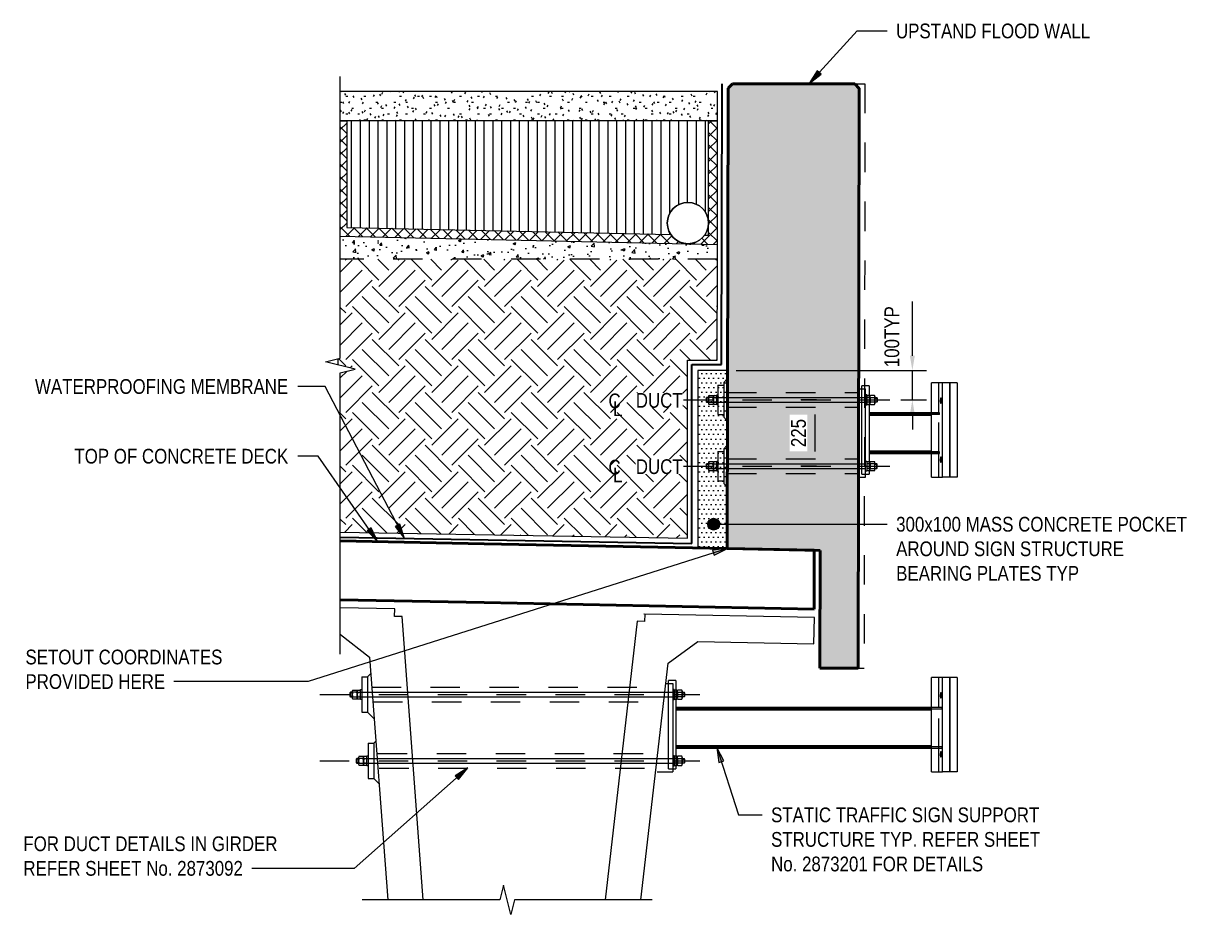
# Model space of a CAD drawing. Header units: metres. Extents: x 311 to 403, y 3 to 1186.
# Drawn here: x 398.902 to 402.866, y 20.374 to 23.399 of the extents above; entities that cross this region are included whole.
import ezdxf

# ---------------------------------------------------------------- set-up
doc = ezdxf.new("R2010")
doc.units = ezdxf.units.M
for name, pattern in [('JacobsCenter', [0.015, 0.009, -0.0015, 0.003, -0.0015]), ('JacobsDash', [0.0045, 0.003, -0.0015]), ('JacobsDoubleCenter', [0.0255, 0.015, -0.0015, 0.003, -0.0015, 0.003, -0.0015])]:
    doc.linetypes.add(name, pattern=pattern)
doc.layers.get('Defpoints').update_dxf_attribs({"color": 41})
for name, color, linetype, lineweight in [('A-ANNO-DIMS', 7, 'Continuous', 9), ('A-ANNO-NOTE', 7, 'Continuous', 9), ('A-DETL', 7, 'Continuous', 13), ('A-DETL-GENF', 7, 'Continuous', 9), ('A-DETL-THIN', 7, 'Continuous', 9), ('A-FLOR', 7, 'Continuous', 50), ('A-WALL', 7, 'Continuous', 50), ('G-ANNO-TEXT', 7, 'Continuous', 9), ('S-BEAM', 7, 'Continuous', 50), ('S-BEAM-HDLN', 7, 'JacobsDash', 18), ('S-FSTN', 7, 'Continuous', 18)]:
    doc.layers.add(name, color=color, linetype=linetype, lineweight=lineweight)
doc.styles.add('Arial Narrow_3', font='ARIALN.TTF', dxfattribs={"height": 0.05})
doc.dimstyles.new('Dimension_Standard_O__mm__1', dxfattribs={"dimscale": 0.3048, "dimtxt": 0.051172, "dimasz": 0.164042, "dimexe": 0.15748, "dimexo": 0.098425, "dimgap": 0.098425, "dimtad": 1, "dimdec": 0, "dimlfac": 1000, "dimzin": 0, "dimdsep": 46, "dimtxsty": 'Arial Narrow_3', "dimsah": 1, "dimcen": 0.09, "dimaunit": 1, "dimadec": 4, "dimazin": 0, "dimtfac": 1, "dimtdec": 4, "dimtix": 1, "dimtmove": 0, "dimatfit": 3, "dimfxl": 1, "dimtvp": 1, "dimtfill": 1, "dimtolj": 1, "dimtzin": 0, "dimlwd": 18, "dimlwe": 18, "dimarcsym": 2})
doc.dimstyles.new('Dimension_Standard_O__mm__2', dxfattribs={"dimscale": 0.3048, "dimtxt": 0.051172, "dimasz": 0.164042, "dimexe": 0.15748, "dimexo": 0.098425, "dimgap": 0.098425, "dimtad": 1, "dimdec": 0, "dimlfac": 1000, "dimzin": 0, "dimdsep": 46, "dimtxsty": 'Arial Narrow_3', "dimsah": 1, "dimcen": 0.09, "dimaunit": 1, "dimadec": 4, "dimazin": 0, "dimtfac": 1, "dimtdec": 4, "dimtix": 1, "dimtmove": 2, "dimatfit": 3, "dimfxl": 1, "dimtvp": 1, "dimtfill": 1, "dimtolj": 1, "dimtzin": 0, "dimlwd": 18, "dimlwe": 18, "dimarcsym": 2})

# ---------------------------------------------------------------- blocks, each defined once
blk = doc.blocks.new('Walls 2 - Walls 2-6845191-DRG-2873124 - SECTION 3')
at = {"layer": 'A-WALL', "linetype": 'JacobsDash', "lineweight": 18, "true_color": 0xc0c0c0}
blk.add_hatch(color=9, dxfattribs=at).paths.add_polyline_path([(-1182.2195, 21.21), (-1182.2161, 23.1782), (-1182.2311, 23.1932), (-1182.6461, 23.194), (-1182.6611, 23.179), (-1182.6638, 21.617), (-1182.3488, 21.6102), (-1182.3495, 21.2102), (-1182.3488, 21.2102)])
at = {"layer": 'A-WALL'}
for p, q in [((-1182.6461, 23.194), (-1182.6611, 23.179)), ((-1182.6461, 23.194), (-1182.2311, 23.1933)), ((-1182.2311, 23.1932), (-1182.6461, 23.194)), ((-1182.6461, 23.194), (-1182.6461, 23.194)), ((-1182.2311, 23.1932), (-1182.2311, 23.1933)), ((-1182.2161, 23.1782), (-1182.2311, 23.1932)), ((-1182.6611, 23.179), (-1182.6638, 21.617)), ((-1182.6611, 23.179), (-1182.6611, 23.179)), ((-1182.2195, 21.21), (-1182.2161, 23.1782)), ((-1182.2161, 23.1783), (-1182.2161, 23.1782)), ((-1182.6638, 21.617), (-1182.3488, 21.6102)), ((-1182.3488, 21.6102), (-1182.3495, 21.2102)), ((-1182.3495, 21.2102), (-1182.2195, 21.21))]:
    blk.add_line(p, q, dxfattribs=at)
blk = doc.blocks.new('Barrier Post Column Base Plate-4 Hole - 25mm-9262172-DRG-2873124 - SECTION 3')
at = {"layer": 'S-FSTN'}
for p, q in [((-1182.2072, 21.8684), (-1182.2072, 22.1684)), ((-1182.1822, 22.1684), (-1182.2072, 22.1684)), ((-1182.1822, 22.1684), (-1182.1822, 22.1684)), ((-1182.1822, 22.1684), (-1182.1822, 21.8684)), ((-1182.2072, 21.8684), (-1182.1822, 21.8684)), ((-1182.1822, 21.8684), (-1182.1822, 21.8684))]:
    blk.add_line(p, q, dxfattribs=at)
blk = doc.blocks.new('Barrier Post Column Base Plate-4 Hole - 25mm-V10-DRG-2873124 - SECTION 3')
at = {"layer": 'S-FSTN'}
for p, q in [((-1182.8632, 20.8684), (-1182.8632, 21.1684)), ((-1182.8382, 21.1684), (-1182.8632, 21.1684)), ((-1182.8382, 21.1684), (-1182.8382, 21.1684)), ((-1182.8382, 21.1684), (-1182.8382, 20.8684)), ((-1182.8632, 20.8684), (-1182.8382, 20.8684)), ((-1182.8382, 20.8684), (-1182.8382, 20.8684))]:
    blk.add_line(p, q, dxfattribs=at)
blk = doc.blocks.new('WGA22_Str_Fra_Steel_CHS - 139_7x5 CHS-8746209-DRG-2873124 - SECTION 3')
at = {"layer": 'S-BEAM-HDLN'}
for p, q in [((-1182.1822, 22.0732), (-1181.9564, 22.0732)), ((-1181.9563, 22.0732), (-1181.9432, 22.0732)), ((-1182.1822, 21.9435), (-1181.9564, 21.9435)), ((-1181.9563, 21.9435), (-1181.9432, 21.9435))]:
    blk.add_line(p, q, dxfattribs=at)
blk = doc.blocks.new('Column Base Plate with Anchors_T2D - 25mm-V11-DRG-2873124 - SECTION 3')
at = {"layer": 'S-FSTN', "linetype": 'JacobsDash', "lineweight": 9}
for p, q in [((-1181.9457, 22.0775), (-1181.9457, 22.1784)), ((-1181.9457, 22.0733), (-1181.9457, 22.0774)), ((-1181.9457, 22.0725), (-1181.9457, 22.0732)), ((-1181.9457, 21.9444), (-1181.9457, 22.0724)), ((-1181.9457, 21.9436), (-1181.9457, 21.9443)), ((-1181.9457, 21.9394), (-1181.9457, 21.9435)), ((-1181.9457, 21.8584), (-1181.9457, 21.9393))]:
    blk.add_line(p, q, dxfattribs=at)
at = {"layer": 'S-FSTN'}
for p, q in [((-1181.9084, 21.8584), (-1181.9084, 22.1784)), ((-1181.8838, 22.1784), (-1181.9084, 22.1784)), ((-1181.8838, 22.1784), (-1181.8838, 21.8584)), ((-1181.8838, 21.8584), (-1181.9084, 21.8584))]:
    blk.add_line(p, q, dxfattribs=at)
blk = doc.blocks.new('Column Base Plate-4 Hole - 25mm-6948208-DRG-2873124 - SECTION 3')
at = {"layer": 'S-FSTN'}
for p, q in [((-1181.971, 22.0775), (-1181.971, 22.1784)), ((-1181.9331, 22.1784), (-1181.971, 22.1784)), ((-1181.9331, 21.8584), (-1181.9331, 22.1784)), ((-1181.9084, 22.1784), (-1181.9331, 22.1784)), ((-1181.9084, 22.1784), (-1181.9084, 21.8584)), ((-1181.971, 21.9451), (-1181.971, 22.0717)), ((-1181.971, 21.8584), (-1181.971, 21.9393)), ((-1181.971, 21.8584), (-1181.9331, 21.8584)), ((-1181.9084, 21.8584), (-1181.9331, 21.8584))]:
    blk.add_line(p, q, dxfattribs=at)
at = {"layer": 'S-FSTN', "linetype": 'JacobsDash', "lineweight": 9}
for p, q in [((-1181.971, 22.0733), (-1181.971, 22.0774)), ((-1181.971, 22.0725), (-1181.971, 22.0732)), ((-1181.971, 22.0717), (-1181.971, 22.0724)), ((-1181.971, 21.9444), (-1181.971, 21.9451)), ((-1181.971, 21.9436), (-1181.971, 21.9443)), ((-1181.971, 21.9394), (-1181.971, 21.9435))]:
    blk.add_line(p, q, dxfattribs=at)
at = {"layer": 'S-FSTN'}
for centre, start_param, end_param in [((-1181.9395, 22.1184), 0, 1.570796), ((-1181.9395, 22.1184), 1.570796, 3.141593), ((-1181.9395, 22.1184), 4.712389, 6.283185), ((-1181.9395, 22.1184), 3.141593, 4.712389), ((-1181.9395, 21.9184), 0, 1.570796), ((-1181.9395, 21.9184), 4.712389, 6.283185), ((-1181.9395, 21.9184), 1.570796, 3.141593), ((-1181.9395, 21.9184), 3.141593, 4.712389)]:
    blk.add_ellipse(centre, major_axis=(0, 0.0095), ratio=0.171638, start_param=start_param, end_param=end_param, dxfattribs=at)
blk = doc.blocks.new('Column Base Plate with Anchors_T2D - 25mm-V12-DRG-2873124 - SECTION 3')
at = {"layer": 'S-FSTN', "linetype": 'JacobsDash', "lineweight": 9}
for p, q in [((-1181.9457, 21.0775), (-1181.9457, 21.1784)), ((-1181.9457, 20.9394), (-1181.9457, 21.0774)), ((-1181.9457, 20.8584), (-1181.9457, 20.9393))]:
    blk.add_line(p, q, dxfattribs=at)
at = {"layer": 'S-FSTN'}
for p, q in [((-1181.9084, 20.8584), (-1181.9084, 21.1784)), ((-1181.8838, 21.1784), (-1181.9084, 21.1784)), ((-1181.8838, 21.1784), (-1181.8838, 20.8584)), ((-1181.8838, 20.8584), (-1181.9084, 20.8584))]:
    blk.add_line(p, q, dxfattribs=at)
blk = doc.blocks.new('Column Base Plate-4 Hole - 25mm-V9-DRG-2873124 - SECTION 3')
at = {"layer": 'S-FSTN'}
for p, q in [((-1181.971, 21.0775), (-1181.971, 21.1784)), ((-1181.9331, 21.1784), (-1181.971, 21.1784)), ((-1181.9331, 20.8584), (-1181.9331, 21.1784)), ((-1181.9084, 21.1784), (-1181.9331, 21.1784)), ((-1181.9084, 21.1784), (-1181.9084, 20.8584)), ((-1181.971, 20.9451), (-1181.971, 21.0717)), ((-1181.971, 20.8584), (-1181.971, 20.9393)), ((-1181.971, 20.8584), (-1181.9331, 20.8584)), ((-1181.9084, 20.8584), (-1181.9331, 20.8584))]:
    blk.add_line(p, q, dxfattribs=at)
at = {"layer": 'S-FSTN', "linetype": 'JacobsDash', "lineweight": 9}
for p, q in [((-1181.971, 21.0717), (-1181.971, 21.0774)), ((-1181.971, 20.9394), (-1181.971, 20.9451))]:
    blk.add_line(p, q, dxfattribs=at)
at = {"layer": 'S-FSTN'}
for centre, start_param, end_param in [((-1181.9395, 21.1184), 0, 1.570796), ((-1181.9395, 21.1184), 4.712389, 6.283185), ((-1181.9395, 21.1184), 1.570796, 3.141593), ((-1181.9395, 21.1184), 3.141593, 4.712389), ((-1181.9395, 20.9184), 0, 1.570796), ((-1181.9395, 20.9184), 1.570796, 3.141593), ((-1181.9395, 20.9184), 4.712389, 6.283185), ((-1181.9395, 20.9184), 3.141593, 4.712389)]:
    blk.add_ellipse(centre, major_axis=(0, 0.0095), ratio=0.171638, start_param=start_param, end_param=end_param, dxfattribs=at)
blk = doc.blocks.new('CS_DET_BreakLine_ViewScale - Std Break-8021895-DRG-2873124 - SECTION 3')
at = {"layer": 'A-DETL-GENF'}
for p, q in [((-1183.4229, 20.4741), (-1183.4354, 20.4241)), ((-1183.3979, 20.3741), (-1183.4229, 20.4741)), ((-1183.4354, 20.4241), (-1183.9019, 20.4241)), ((-1183.3854, 20.4241), (-1183.3979, 20.3741)), ((-1182.9189, 20.4241), (-1183.3854, 20.4241))]:
    blk.add_line(p, q, dxfattribs=at)
blk = doc.blocks.new('CS_DET_BreakLine_ViewScale - Std Break-8023033-DRG-2873124 - SECTION 3')
at = {"layer": 'A-DETL-GENF'}
for p, q in [((-1183.9767, 22.263), (-1183.9767, 23.218)), ((-1184.0267, 22.2505), (-1183.9767, 22.263)), ((-1183.9267, 22.2255), (-1184.0267, 22.2505)), ((-1183.9767, 22.213), (-1183.9267, 22.2255)), ((-1183.9767, 21.258), (-1183.9767, 22.213))]:
    blk.add_line(p, q, dxfattribs=at)
blk = doc.blocks.new('DIMBLOCK13-DRG-2873124 - SECTION 3')
at = {"layer": 'A-ANNO-DIMS', "color": 0, "lineweight": 18, "transparency": 16777216}
for p, q in [((401.5932, 22.1209), (401.5399, 22.1209)), ((401.5879, 22.0709), (401.5879, 21.9459)), ((401.5932, 21.8959), (401.5399, 21.8959))]:
    blk.add_line(p, q, dxfattribs=at)
at = {"layer": 'A-ANNO-DIMS', "color": 0, "transparency": 16777216}
for points in [[(401.5795, 22.0709), (401.5962, 22.0709), (401.5879, 22.1209)], [(401.5795, 21.9459), (401.5962, 21.9459), (401.5879, 21.8959)]]:
    blk.add_solid(points, dxfattribs=at)
at = {"layer": 'Defpoints', "color": 0, "transparency": 16777216}
for p in [(401.6232, 22.1209), (401.5879, 21.8959), (401.6232, 21.8959)]:
    blk.add_point(p, dxfattribs=at)
at = {"layer": 'A-ANNO-DIMS', "color": 0, "lineweight": 18, "transparency": 16777216, "insert": (401.5323, 22.0084), "char_height": 0.05, "width": 0.114039, "attachment_point": 5, "rotation": 90, "style": 'Arial Narrow_3', "bg_fill": 3, "box_fill_scale": 1.1, "bg_fill_color": 256, "bg_fill_true_color": 13158600, "bg_fill_transparency": 0}
blk.add_mtext('\\A1;225', dxfattribs=at)
blk = doc.blocks.new('CS_Annot_Centreline Symbol1 - CS_Annot_Centreline Symbol-5070896-DRG-2873124 - SECTION 3')
at = {"layer": 'A-ANNO-NOTE', "char_height": 0.05, "attachment_point": 1, "style": 'Arial Narrow_3'}
for s, insert, width in [('C  ', (-1183.0667, 22.1425), 0.088186), ('L', (-1183.0511, 22.1158), 0.038481)]:
    blk.add_mtext(s, dxfattribs=dict(at, insert=insert, width=width))
blk = doc.blocks.new('DIMBLOCK14-DRG-2873124 - SECTION 3')
at = {"layer": 'A-ANNO-DIMS', "color": 0, "lineweight": 18, "transparency": 16777216}
for p, q in [((401.9183, 22.2709), (401.9183, 22.3209)), ((401.3202, 22.2209), (401.9663, 22.2209)), ((401.9183, 22.1209), (401.9183, 22.2209)), ((401.8794, 22.1209), (401.9663, 22.1209)), ((401.9183, 22.0709), (401.9183, 22.0209))]:
    blk.add_line(p, q, dxfattribs=at)
at = {"layer": 'A-ANNO-DIMS', "color": 0, "transparency": 16777216}
for points in [[(401.91, 22.2709), (401.9267, 22.2709), (401.9183, 22.2209)], [(401.91, 22.0709), (401.9267, 22.0709), (401.9183, 22.1209)]]:
    blk.add_solid(points, dxfattribs=at)
at = {"layer": 'Defpoints', "color": 0, "transparency": 16777216}
for p in [(401.2902, 22.2209), (401.9183, 22.2209), (401.8494, 22.1209)]:
    blk.add_point(p, dxfattribs=at)
at = {"layer": 'A-ANNO-DIMS', "color": 0, "lineweight": 18, "transparency": 16777216, "insert": (401.8237, 22.2319), "char_height": 0.05, "width": 0.267067, "attachment_point": 1, "rotation": 90, "line_spacing_factor": 0.974696, "style": 'Arial Narrow_3', "bg_fill": 3, "box_fill_scale": 1.1, "bg_fill_color": 256, "bg_fill_true_color": 13158600, "bg_fill_transparency": 0}
blk.add_mtext('\\A1;100TYP', dxfattribs=at)

msp = doc.modelspace()

# ---------------------------------------------------------------- hatches: boundary and pattern name
at = {"layer": 'A-DETL-GENF'}
h = msp.add_hatch(dxfattribs=at)
h.set_pattern_fill('FP_15', color=256, style=0, pattern_type=2)
h.set_pattern_definition([(0, (401.275954, 22.258), (0.08128, 0.02032), [0.00671, -0.05425, 0.00671, -0.37937]), (0, (401.275954, 22.258), (0.08128, 0.02032), [-0.06767, -0.05425, 0.00671, -0.11521, -0.2032]), (0, (401.275954, 22.258), (0.08128, 0.02032), [-0.24384, 0.00671, -0.05425, 0.00671, -0.13553]), (0, (401.275954, 22.258), (0.08128, 0.02032), [-0.31151, -0.03393, 0.00671, -0.09489]), (120, (401.305954, 22.268), (-0.05823764, 0.06023054), [0.00671, -0.05425, 0.00671, -0.37937]), (120, (401.305954, 22.268), (-0.05823764, 0.06023054), [-0.06767, -0.05425, 0.00671, -0.11521, -0.2032]), (120, (401.305954, 22.268), (-0.05823764, 0.06023054), [-0.24384, 0.00671, -0.05425, 0.00671, -0.13553]), (120, (401.305954, 22.268), (-0.05823764, 0.06023054), [-0.31151, -0.03393, 0.00671, -0.09489]), (240, (401.315954, 22.309), (-0.02304236, -0.08055054), [0.00671, -0.05425, 0.00671, -0.37937]), (240, (401.315954, 22.309), (-0.02304236, -0.08055054), [-0.06767, -0.05425, 0.00671, -0.11521, -0.2032]), (240, (401.315954, 22.309), (-0.02304236, -0.08055054), [-0.24384, 0.00671, -0.05425, 0.00671, -0.13553]), (240, (401.315954, 22.309), (-0.02304236, -0.08055054), [-0.31151, -0.03393, 0.00671, -0.09489])])
h.paths.add_polyline_path([(400.4654, 23.068), (401.2568, 23.068), (401.2568, 23.168), (399.9772, 23.168), (399.9772, 23.068), (399.9994, 23.068)])
h = msp.add_hatch(dxfattribs=at)
h.set_pattern_fill('FP_14', color=256, style=0, pattern_type=2)
h.set_pattern_definition([(45, (401.275954, 22.258), (-0.0212132, 0.0212132), []), (135, (401.275954, 22.258), (-0.0212132, -0.0212132), [])])
h.paths.add_polyline_path([(401.2568, 22.648), (401.2568, 23.068), (401.2268, 23.068), (401.2268, 22.6796), (401.2127, 22.6799), (401.2063, 22.6715), (401.1918, 22.6603), (401.1749, 22.6534), (401.1568, 22.651), (401.1386, 22.6534), (401.1218, 22.6603), (401.1073, 22.6715), (401.0989, 22.6824), (399.9994, 22.7065), (399.9994, 23.068), (399.9772, 23.068), (399.9772, 22.676), (401.2567, 22.648)])
h = msp.add_hatch(dxfattribs=at)
h.set_pattern_fill('FP_16', color=256, style=0, pattern_type=2)
h.set_pattern_definition([(90, (401.275954, 22.258), (-0.03, 2e-18), [])])
h.paths.add_polyline_path([(401.2268, 22.721), (401.2268, 23.068), (399.9994, 23.068), (399.9994, 22.7065), (401.0989, 22.6824), (401.0961, 22.686), (401.0891, 22.7029), (401.0868, 22.721), (401.0891, 22.7391), (401.0961, 22.756), (401.1073, 22.7705), (401.1218, 22.7816), (401.1386, 22.7886), (401.1568, 22.791), (401.1749, 22.7886), (401.1918, 22.7816), (401.2063, 22.7705), (401.2174, 22.756), (401.2244, 22.7391)])
h.paths.add_polyline_path([(401.2268, 22.6796), (401.2268, 22.721), (401.2244, 22.7029), (401.2174, 22.686), (401.2127, 22.6799), (401.2244, 22.6797)])
h = msp.add_hatch(dxfattribs=at)
h.set_pattern_fill('FP_19', color=256, style=0, pattern_type=2)
h.set_pattern_definition([(50, (401.275954, 22.258), (0.09255, -0.0080936), [0.00968, -0.10645]), (355, (401.27595, 22.258), (-0.017899, 0.097059), [0.00774, -0.08516]), (100.451, (401.28295, 22.258), (0.074652, 0.088957), [0.00822, -0.09047]), (46.184, (401.27595, 22.284), (0.137706, -0.021356), [0.01452, -0.15968]), (96.636, (401.28695, 22.282), (0.120603, 0.125689), [0.01234, -0.1357]), (351.184, (401.27595, 22.284), (0.120599, 0.125692), [0.01161, -0.12774]), (21, (401.287954, 22.278), (0.0770223, -0.051948), [0.00968, -0.10645]), (326, (401.28795, 22.278), (0.0314006, 0.0935675), [0.00774, -0.08516]), (71.451, (401.29495, 22.273), (0.1084195, 0.041612), [0.00822, -0.09047]), (37.5, (401.275954, 22.258), (0.0015678, 0.0429498), [0.00067, -0.08346, 0.00067, -0.08578, -0.08548]), (37.5, (401.275954, 22.258), (0.0015678, 0.0429498), [-0.17058, 0.00067, -0.08481]), (7.5, (401.275954, 22.258), (0.0339471, 0.0508964), [0.00067, -0.04862, 0.00067, -0.08152, -0.03258]), (7.5, (401.275954, 22.258), (0.0339471, 0.0508964), [-0.13148, 0.00067, -0.03191]), (327.5, (401.246954, 22.258), (0.0688804, -0.0029161), [0.00067, -0.03159, 0.00067, -0.09997, -0.13355]), (327.5, (401.246954, 22.258), (0.0688804, -0.0029161), [-0.1329, 0.00067, -0.13288]), (317.5, (401.233954, 22.258), (0.0752463, 0.0129182), [0.00067, -0.04126, 0.00067, -0.06617, -0.09484]), (317.5, (401.233954, 22.258), (0.0752463, 0.0129182), [-0.10877, 0.00067, -0.09417])])
h.paths.add_polyline_path([(401.2567, 22.598), (401.2567, 22.648), (399.9772, 22.676), (399.9772, 22.598), (401.2268, 22.598)])
h = msp.add_hatch(dxfattribs=at)
h.set_pattern_fill('FP_17', color=256, style=0, pattern_type=2)
h.set_pattern_definition([(315, (401.27595, 22.258), (0.179605, 0), [0.127, -0.127]), (315, (401.30895, 22.292), (0.179605, 0), [0.127, -0.127]), (315, (401.34295, 22.326), (0.179605, 0), [0.127, -0.127]), (45, (401.36495, 22.326), (0, 0.179605), [0.127, -0.127]), (45, (401.39895, 22.292), (0, 0.179605), [0.127, -0.127]), (45, (401.43295, 22.258), (0, 0.179605), [0.127, -0.127])])
h.paths.add_polyline_path([(401.1552, 21.6517), (401.1552, 22.2559), (401.2561, 22.2559), (401.2567, 22.598), (399.9772, 22.598), (399.9772, 22.263), (399.9694, 22.2611), (399.9694, 22.24), (400.0272, 22.2255), (399.9772, 22.213), (399.9772, 21.6723), (400.4654, 21.6637)])
h = msp.add_hatch(dxfattribs=at)
h.set_pattern_fill('FP_18', color=256, style=0, pattern_type=2)
h.set_pattern_definition([(0, (401.275954, 22.258), (0.00794, 0.01587), [0.00067, -0.0152])])
h.paths.add_polyline_path([(401.2902, 21.6167), (401.2902, 22.2209), (401.1902, 22.2209), (401.1902, 21.6185)])
at = {"layer": 'G-ANNO-TEXT'}
for points in [[(401.5681, 23.1951), (401.6084, 23.226), (401.5954, 23.2379)], [(400.1038, 21.6403), (400.0825, 21.6864), (400.068, 21.6763)], [(400.1949, 21.6508), (400.1796, 21.6992), (400.164, 21.691)], [(401.2906, 21.6171), (401.2402, 21.6104), (401.2456, 21.5936)], [(401.2549, 20.9412), (401.2618, 20.8909), (401.2786, 20.8963)], [(400.4102, 20.8719), (400.3669, 20.8454), (400.3786, 20.8322)]]:
    msp.add_hatch(color=256, dxfattribs=at).paths.add_polyline_path(points)
h = msp.add_hatch(color=256, dxfattribs=at)
edge = h.paths.add_edge_path()
edge.add_arc((401.2441, 21.699), 0.02, 0, 360)

# ---------------------------------------------------------------- linework, layer by layer
at = {"layer": 'A-DETL', "color": 5, "lineweight": 35, "true_color": 0x0000ff}
for p, q in [((401.2711, 22.2409), (401.2725, 23.194)), ((401.1702, 21.6339), (401.1702, 22.2409)), ((401.1702, 22.2409), (401.2711, 22.2409)), ((399.9772, 21.6548), (401.1702, 21.6339))]:
    msp.add_line(p, q, dxfattribs=at)
at = {"layer": 'A-DETL', "color": 8, "linetype": 'JacobsDash', "lineweight": 25, "true_color": 0x808080}
for p, q in [((401.7225, 23.1939), (401.7575, 23.1939)), ((401.7575, 23.1939), (401.7545, 21.21)), ((401.7346, 21.21), (401.7545, 21.21))]:
    msp.add_line(p, q, dxfattribs=at)
at = {"layer": 'A-DETL', "lineweight": 18}
for p, q in [((401.2568, 23.168), (399.9772, 23.168)), ((401.2568, 23.068), (401.2568, 23.168)), ((399.9994, 23.068), (399.9772, 23.068)), ((399.9772, 23.068), (399.9994, 23.068)), ((401.2268, 23.068), (399.9994, 23.068)), ((399.9994, 23.068), (399.9994, 22.7065)), ((401.2568, 23.068), (401.2268, 23.068)), ((401.2268, 23.068), (401.2568, 23.068)), ((401.2268, 22.6796), (401.2268, 23.068)), ((401.2568, 22.648), (401.2568, 23.068)), ((399.9772, 22.676), (401.2568, 22.648)), ((399.9994, 22.7065), (401.0989, 22.6824)), ((401.2127, 22.6799), (401.2268, 22.6796)), ((401.2561, 22.2559), (401.2567, 22.598)), ((401.9183, 22.3197), (401.9183, 22.4548)), ((399.9694, 22.2611), (399.9694, 22.24)), ((401.1552, 21.6517), (401.1552, 22.2559)), ((401.1552, 22.2559), (401.2561, 22.2559)), ((401.2902, 22.2209), (401.1902, 22.2209)), ((401.1902, 22.2209), (401.1902, 21.6185)), ((401.2902, 21.6167), (401.2902, 22.2209)), ((401.7344, 22.1584), (401.7594, 22.1584)), ((401.7594, 21.8584), (401.7594, 22.1584)), ((401.7344, 21.8584), (401.7594, 21.8584)), ((399.9772, 21.6723), (401.1552, 21.6517)), ((401.1902, 21.6185), (401.2902, 21.6167))]:
    msp.add_line(p, q, dxfattribs=at)
at = {"layer": 'A-DETL', "color": 16, "linetype": 'JacobsDoubleCenter', "lineweight": 9, "true_color": 0x7f0000}
for p, q in [((399.9772, 22.598), (399.9772, 22.676)), ((401.2567, 22.598), (401.2567, 22.648))]:
    msp.add_line(p, q, dxfattribs=at)
at = {"layer": 'A-DETL', "linetype": 'JacobsDash', "lineweight": 18}
msp.add_line((401.2567, 22.598), (399.9772, 22.598), dxfattribs=at)
at = {"layer": 'A-DETL', "linetype": 'JacobsCenter'}
for p, q in [((401.2584, 22.1709), (401.2784, 22.1709)), ((401.1415, 22.1209), (401.8494, 22.1209)), ((401.2584, 22.0709), (401.2784, 22.0709)), ((401.2584, 21.9459), (401.2784, 21.9459)), ((401.1415, 21.8959), (401.8494, 21.8959)), ((401.2584, 21.8459), (401.2784, 21.8459)), ((400.0502, 21.1809), (400.0702, 21.1809)), ((399.9078, 21.1209), (401.1978, 21.1209)), ((400.0502, 21.0609), (400.0702, 21.0609)), ((400.0715, 20.9559), (400.0915, 20.9559)), ((399.9078, 20.8959), (401.1978, 20.8959)), ((400.0715, 20.8359), (400.0915, 20.8359))]:
    msp.add_line(p, q, dxfattribs=at)
at = {"layer": 'A-DETL'}
for p, q in [((401.2584, 22.1709), (401.2584, 22.0709)), ((401.2784, 22.18), (401.2894, 22.1909)), ((401.2784, 22.18), (401.2784, 22.0619)), ((401.2784, 22.0619), (401.2894, 22.0509)), ((401.2784, 21.955), (401.2894, 21.9659)), ((401.2584, 21.9459), (401.2584, 21.8459)), ((401.2784, 21.955), (401.2784, 21.8369)), ((401.2784, 21.8369), (401.2894, 21.8259)), ((400.0502, 21.1809), (400.0502, 21.0609)), ((400.0702, 21.1809), (400.0813, 21.1921)), ((400.0702, 21.1809), (400.0702, 21.0609)), ((401.0807, 21.1584), (401.1057, 21.1584)), ((401.1057, 21.1584), (401.1057, 20.8584)), ((400.0702, 21.0609), (400.0928, 21.0383)), ((400.0715, 20.9559), (400.0715, 20.8359)), ((400.0915, 20.9559), (400.0984, 20.9628)), ((400.0915, 20.9559), (400.0915, 20.8359)), ((401.0523, 20.8584), (401.1057, 20.8584)), ((400.0915, 20.8359), (400.1092, 20.8182))]:
    msp.add_line(p, q, dxfattribs=at)
at = {"layer": 'A-DETL', "lineweight": 9}
for p, q in [((401.2394, 22.1289), (401.7594, 22.1289)), ((401.2394, 22.1129), (401.7594, 22.1129)), ((401.2394, 21.9039), (401.7594, 21.9039)), ((401.2394, 21.8879), (401.7594, 21.8879)), ((400.0302, 21.1289), (401.1057, 21.1289)), ((400.0302, 21.1129), (401.1057, 21.1129)), ((400.0515, 20.9039), (401.1057, 20.9039)), ((400.0515, 20.8879), (401.1057, 20.8879))]:
    msp.add_line(p, q, dxfattribs=at)
at = {"layer": 'A-DETL', "linetype": 'JacobsDash', "lineweight": 9}
for p, q in [((401.2894, 22.1459), (401.7344, 22.1459)), ((401.2894, 22.0959), (401.7344, 22.0959)), ((401.2894, 21.9209), (401.7344, 21.9209)), ((401.2894, 21.8709), (401.7344, 21.8709)), ((400.0835, 21.1459), (401.0795, 21.1459)), ((400.0882, 21.0959), (401.0748, 21.0959)), ((400.1048, 20.9209), (401.0582, 20.9209)), ((400.1095, 20.8709), (401.0535, 20.8709))]:
    msp.add_line(p, q, dxfattribs=at)
at = {"layer": 'A-DETL', "linetype": 'JacobsCenter', "lineweight": 18}
msp.add_line((401.7594, 22.0084), (401.7603, 22.0084), dxfattribs=at)
at = {"layer": 'A-DETL', "color": 143, "lineweight": 18, "true_color": 0x78aac8}
msp.add_circle((401.1568, 22.721), 0.07, dxfattribs=at)
at = {"layer": 'A-DETL', "color": 7, "lineweight": 9, "true_color": 0xffffff}
for start, end in [(0, 180), (180, 360)]:
    msp.add_arc((401.1568, 22.721), 0.07, start, end, dxfattribs=at)
at = {"layer": 'A-DETL-THIN'}
for p, q in [((401.2184, 22.1272), (401.22, 22.1288)), ((401.2184, 22.1272), (401.2184, 22.1145)), ((401.2264, 22.1272), (401.2184, 22.1272)), ((401.22, 22.1288), (401.22, 22.1129)), ((401.2264, 22.1288), (401.22, 22.1288)), ((401.2264, 22.1325), (401.2264, 22.1092)), ((401.2284, 22.1364), (401.2415, 22.1364)), ((401.2415, 22.1286), (401.2284, 22.1286)), ((401.2434, 22.1325), (401.2434, 22.1092)), ((401.2454, 22.1364), (401.2525, 22.1364)), ((401.2454, 22.1287), (401.2525, 22.1287)), ((401.2544, 22.1039), (401.2544, 22.1379)), ((401.2544, 22.1379), (401.2584, 22.1379)), ((401.2584, 22.1379), (401.2584, 22.1039)), ((401.7594, 22.1379), (401.7594, 22.1039)), ((401.7634, 22.1379), (401.7594, 22.1379)), ((401.7634, 22.1039), (401.7634, 22.1379)), ((401.7724, 22.1364), (401.7654, 22.1364)), ((401.7724, 22.1287), (401.7654, 22.1287)), ((401.7744, 22.1325), (401.7744, 22.1092)), ((401.7894, 22.1364), (401.7764, 22.1364)), ((401.7764, 22.1286), (401.7894, 22.1286)), ((401.7914, 22.1325), (401.7914, 22.1092)), ((401.7914, 22.1288), (401.7978, 22.1288)), ((401.7914, 22.1272), (401.7994, 22.1272)), ((401.7978, 22.1288), (401.7978, 22.1129)), ((401.7994, 22.1272), (401.7978, 22.1288)), ((401.7994, 22.1272), (401.7994, 22.1145)), ((401.2184, 22.1145), (401.22, 22.1129)), ((401.2264, 22.1145), (401.2184, 22.1145)), ((401.22, 22.1129), (401.2264, 22.1129)), ((401.2284, 22.1131), (401.2415, 22.1131)), ((401.2415, 22.1053), (401.2284, 22.1053)), ((401.2454, 22.1131), (401.2525, 22.1131)), ((401.2525, 22.1053), (401.2454, 22.1053)), ((401.2584, 22.1039), (401.2544, 22.1039)), ((401.7594, 22.1039), (401.7634, 22.1039)), ((401.7724, 22.1131), (401.7654, 22.1131)), ((401.7654, 22.1053), (401.7724, 22.1053)), ((401.7894, 22.1131), (401.7764, 22.1131)), ((401.7764, 22.1053), (401.7894, 22.1053)), ((401.7914, 22.1145), (401.7994, 22.1145)), ((401.7978, 22.1129), (401.7914, 22.1129)), ((401.7994, 22.1145), (401.7978, 22.1129)), ((401.2184, 21.9022), (401.22, 21.9038)), ((401.2184, 21.9022), (401.2184, 21.8895)), ((401.2264, 21.9022), (401.2184, 21.9022)), ((401.2184, 21.8895), (401.22, 21.8879)), ((401.2264, 21.8895), (401.2184, 21.8895)), ((401.22, 21.9038), (401.22, 21.8879)), ((401.2264, 21.9038), (401.22, 21.9038)), ((401.22, 21.8879), (401.2264, 21.8879)), ((401.2264, 21.9075), (401.2264, 21.8842)), ((401.2284, 21.9114), (401.2415, 21.9114)), ((401.2415, 21.9036), (401.2284, 21.9036)), ((401.2284, 21.8881), (401.2415, 21.8881)), ((401.2415, 21.8803), (401.2284, 21.8803)), ((401.2434, 21.9075), (401.2434, 21.8842)), ((401.2454, 21.9114), (401.2525, 21.9114)), ((401.2454, 21.9037), (401.2525, 21.9037)), ((401.2454, 21.8881), (401.2525, 21.8881)), ((401.2525, 21.8803), (401.2454, 21.8803)), ((401.2544, 21.8789), (401.2544, 21.9129)), ((401.2544, 21.9129), (401.2584, 21.9129)), ((401.2584, 21.9129), (401.2584, 21.8789)), ((401.7594, 21.8789), (401.7594, 21.9129)), ((401.7594, 21.9129), (401.7634, 21.9129)), ((401.7634, 21.9129), (401.7634, 21.8789)), ((401.7654, 21.9115), (401.7724, 21.9115)), ((401.7724, 21.9037), (401.7654, 21.9037)), ((401.7724, 21.8881), (401.7654, 21.8881)), ((401.7724, 21.8804), (401.7654, 21.8804)), ((401.7744, 21.8843), (401.7744, 21.9076)), ((401.7764, 21.9115), (401.7894, 21.9115)), ((401.7894, 21.9037), (401.7764, 21.9037)), ((401.7764, 21.8882), (401.7894, 21.8882)), ((401.7894, 21.8804), (401.7764, 21.8804)), ((401.7914, 21.8843), (401.7914, 21.9076)), ((401.7978, 21.9039), (401.7914, 21.9039)), ((401.7914, 21.9023), (401.7994, 21.9023)), ((401.7914, 21.8896), (401.7994, 21.8896)), ((401.7914, 21.888), (401.7978, 21.888)), ((401.7994, 21.9023), (401.7978, 21.9039)), ((401.7978, 21.888), (401.7978, 21.9039)), ((401.7994, 21.8896), (401.7978, 21.888)), ((401.7994, 21.8896), (401.7994, 21.9023)), ((401.2584, 21.8789), (401.2544, 21.8789)), ((401.7634, 21.8789), (401.7594, 21.8789)), ((400.0102, 21.1272), (400.0118, 21.1288)), ((400.0102, 21.1272), (400.0102, 21.1145)), ((400.0182, 21.1272), (400.0102, 21.1272)), ((400.0118, 21.1288), (400.0118, 21.1129)), ((400.0182, 21.1288), (400.0118, 21.1288)), ((400.0182, 21.1325), (400.0182, 21.1092)), ((400.0202, 21.1364), (400.0332, 21.1364)), ((400.0332, 21.1286), (400.0202, 21.1286)), ((400.0352, 21.1325), (400.0352, 21.1092)), ((400.0372, 21.1364), (400.0442, 21.1364)), ((400.0372, 21.1287), (400.0442, 21.1287)), ((400.0462, 21.1039), (400.0462, 21.1379)), ((400.0462, 21.1379), (400.0502, 21.1379)), ((400.0502, 21.1379), (400.0502, 21.1039)), ((401.1057, 21.1379), (401.1057, 21.1039)), ((401.1097, 21.1379), (401.1057, 21.1379)), ((401.1097, 21.1039), (401.1097, 21.1379)), ((401.1187, 21.1364), (401.1117, 21.1364)), ((401.1187, 21.1287), (401.1117, 21.1287)), ((401.1207, 21.1325), (401.1207, 21.1092)), ((401.1357, 21.1364), (401.1227, 21.1364)), ((401.1227, 21.1286), (401.1357, 21.1286)), ((401.1377, 21.1325), (401.1377, 21.1092)), ((401.1377, 21.1288), (401.1441, 21.1288)), ((401.1377, 21.1272), (401.1457, 21.1272)), ((401.1441, 21.1288), (401.1441, 21.1129)), ((401.1457, 21.1272), (401.1441, 21.1288)), ((401.1457, 21.1272), (401.1457, 21.1145)), ((400.0102, 21.1145), (400.0118, 21.1129)), ((400.0182, 21.1145), (400.0102, 21.1145)), ((400.0118, 21.1129), (400.0182, 21.1129)), ((400.0202, 21.1131), (400.0332, 21.1131)), ((400.0332, 21.1053), (400.0202, 21.1053)), ((400.0372, 21.1131), (400.0442, 21.1131)), ((400.0442, 21.1053), (400.0372, 21.1053)), ((400.0502, 21.1039), (400.0462, 21.1039)), ((401.1057, 21.1039), (401.1097, 21.1039)), ((401.1187, 21.1131), (401.1117, 21.1131)), ((401.1117, 21.1053), (401.1187, 21.1053)), ((401.1357, 21.1131), (401.1227, 21.1131)), ((401.1227, 21.1053), (401.1357, 21.1053)), ((401.1377, 21.1145), (401.1457, 21.1145)), ((401.1441, 21.1129), (401.1377, 21.1129)), ((401.1457, 21.1145), (401.1441, 21.1129)), ((400.0315, 20.9022), (400.0331, 20.9038)), ((400.0315, 20.9022), (400.0315, 20.8895)), ((400.0395, 20.9022), (400.0315, 20.9022)), ((400.0315, 20.8895), (400.0331, 20.8879)), ((400.0395, 20.8895), (400.0315, 20.8895)), ((400.0331, 20.9038), (400.0331, 20.8879)), ((400.0395, 20.9038), (400.0331, 20.9038)), ((400.0395, 20.9075), (400.0395, 20.8842)), ((400.0415, 20.9114), (400.0545, 20.9114)), ((400.0545, 20.9036), (400.0415, 20.9036)), ((400.0565, 20.9075), (400.0565, 20.8842)), ((400.0585, 20.9114), (400.0655, 20.9114)), ((400.0585, 20.9037), (400.0655, 20.9037)), ((400.0675, 20.8789), (400.0675, 20.9129)), ((400.0675, 20.9129), (400.0715, 20.9129)), ((400.0715, 20.9129), (400.0715, 20.8789)), ((401.1057, 20.9129), (401.1057, 20.8789)), ((401.1097, 20.9129), (401.1057, 20.9129)), ((401.1097, 20.8789), (401.1097, 20.9129)), ((401.1187, 20.9114), (401.1117, 20.9114)), ((401.1187, 20.9037), (401.1117, 20.9037)), ((401.1207, 20.9075), (401.1207, 20.8842)), ((401.1357, 20.9114), (401.1227, 20.9114)), ((401.1227, 20.9036), (401.1357, 20.9036)), ((401.1377, 20.9075), (401.1377, 20.8842)), ((401.1377, 20.9038), (401.1441, 20.9038)), ((401.1377, 20.9022), (401.1457, 20.9022)), ((401.1377, 20.8895), (401.1457, 20.8895)), ((401.1441, 20.9038), (401.1441, 20.8879)), ((401.1457, 20.9022), (401.1441, 20.9038)), ((401.1457, 20.8895), (401.1441, 20.8879)), ((401.1457, 20.9022), (401.1457, 20.8895)), ((400.0331, 20.8879), (400.0395, 20.8879)), ((400.0415, 20.8881), (400.0545, 20.8881)), ((400.0545, 20.8803), (400.0415, 20.8803)), ((400.0585, 20.8881), (400.0655, 20.8881)), ((400.0655, 20.8803), (400.0585, 20.8803)), ((400.0715, 20.8789), (400.0675, 20.8789)), ((401.1057, 20.8789), (401.1097, 20.8789)), ((401.1187, 20.8881), (401.1117, 20.8881)), ((401.1117, 20.8803), (401.1187, 20.8803)), ((401.1357, 20.8881), (401.1227, 20.8881)), ((401.1227, 20.8803), (401.1357, 20.8803)), ((401.1441, 20.8879), (401.1377, 20.8879))]:
    msp.add_line(p, q, dxfattribs=at)
for centre, radius, start, end in [((401.2382, 22.1209), 0.0162, 331.2476, 28.7524), ((401.7796, 22.1209), 0.0162, 151.2476, 208.7524), ((401.2496, 22.1092), 0.0048, 305.7181, 54.2819), ((401.7682, 22.1092), 0.0048, 125.7181, 234.2819), ((401.2382, 21.8959), 0.0162, 331.2476, 28.7524), ((401.2496, 21.8842), 0.0048, 305.7181, 54.2819), ((401.7682, 21.9076), 0.0048, 125.7181, 234.2819), ((401.7796, 21.8959), 0.0162, 151.2476, 208.7524), ((400.03, 21.1209), 0.0162, 331.2476, 28.7524), ((401.1259, 21.1209), 0.0162, 151.2476, 208.7524), ((400.0414, 21.1092), 0.0048, 305.7181, 54.2819), ((401.1145, 21.1092), 0.0048, 125.7181, 234.2819), ((400.0513, 20.8959), 0.0162, 331.2476, 28.7524), ((401.1259, 20.8959), 0.0162, 151.2476, 208.7524), ((400.0627, 20.8842), 0.0048, 305.7181, 54.2819), ((401.1145, 20.8842), 0.0048, 125.7181, 234.2819)]:
    msp.add_arc(centre, radius, start, end, dxfattribs=at)
for centre, major_axis, start_param, end_param in [((401.2427, 22.1209), (0.0162, 0), 2.639768, 3.643417), ((401.2312, 22.1325), (0.0048, 0), 2.194195, 4.08899), ((401.2386, 22.1325), (0.0048, 0), 5.335788, 7.230583), ((401.2272, 22.1209), (0.0162, 0), 5.781361, 6.78501), ((401.2597, 22.1209), (0.0162, 0), 2.639768, 3.643417), ((401.2482, 22.1325), (0.0048, 0), 2.194195, 4.08899), ((401.2496, 22.1325), (0.0048, 0), 5.335788, 7.230583), ((401.7682, 22.1325), (0.0048, 0), 2.194195, 4.08899), ((401.7696, 22.1325), (0.0048, 0), 5.335788, 7.230583), ((401.7582, 22.1209), (0.0162, 0), 5.781361, 6.78501), ((401.7906, 22.1209), (0.0162, 0), 2.639768, 3.643417), ((401.7792, 22.1325), (0.0048, 0), 2.194195, 4.08899), ((401.7866, 22.1325), (0.0048, 0), 5.335788, 7.230583), ((401.7752, 22.1209), (0.0162, 0), 5.781361, 6.78501), ((401.2312, 22.1092), (0.0048, 0), 2.194195, 4.08899), ((401.2386, 22.1092), (0.0048, 0), 5.335788, 7.230583), ((401.2482, 22.1092), (0.0048, 0), 2.194195, 4.08899), ((401.7696, 22.1092), (0.0048, 0), 5.335788, 7.230583), ((401.7792, 22.1092), (0.0048, 0), 2.194195, 4.08899), ((401.7866, 22.1092), (0.0048, 0), 5.335788, 7.230583), ((401.2427, 21.8959), (0.0162, 0), 2.639768, 3.643417), ((401.2312, 21.9075), (0.0048, 0), 2.194195, 4.08899), ((401.2312, 21.8842), (0.0048, 0), 2.194195, 4.08899), ((401.2386, 21.9075), (0.0048, 0), 5.335788, 7.230583), ((401.2272, 21.8959), (0.0162, 0), 5.781361, 6.78501), ((401.2386, 21.8842), (0.0048, 0), 5.335788, 7.230583), ((401.2597, 21.8959), (0.0162, 0), 2.639768, 3.643417), ((401.2482, 21.9075), (0.0048, 0), 2.194195, 4.08899), ((401.2482, 21.8842), (0.0048, 0), 2.194195, 4.08899), ((401.2496, 21.9075), (0.0048, 0), 5.335788, 7.230583), ((401.7682, 21.8843), (0.0048, 0), 2.194195, 4.08899), ((401.7696, 21.9076), (0.0048, 0), 5.335788, 7.230583), ((401.7582, 21.896), (0.0162, 0), 5.781361, 6.78501), ((401.7696, 21.8843), (0.0048, 0), 5.335788, 7.230583), ((401.7906, 21.896), (0.0162, 0), 2.639768, 3.643417), ((401.7792, 21.9076), (0.0048, 0), 2.194195, 4.08899), ((401.7792, 21.8843), (0.0048, 0), 2.194195, 4.08899), ((401.7866, 21.9076), (0.0048, 0), 5.335788, 7.230583), ((401.7752, 21.896), (0.0162, 0), 5.781361, 6.78501), ((401.7866, 21.8843), (0.0048, 0), 5.335788, 7.230583), ((400.0344, 21.1208), (0.0162, 0), 2.639768, 3.643417), ((400.023, 21.1325), (0.0048, 0), 2.194195, 4.08899), ((400.0304, 21.1325), (0.0048, 0), 5.335788, 7.230583), ((400.019, 21.1208), (0.0162, 0), 5.781361, 6.78501), ((400.0514, 21.1208), (0.0162, 0), 2.639768, 3.643417), ((400.04, 21.1325), (0.0048, 0), 2.194195, 4.08899), ((400.0414, 21.1325), (0.0048, 0), 5.335788, 7.230583), ((401.1145, 21.1325), (0.0048, 0), 2.194195, 4.08899), ((401.1159, 21.1325), (0.0048, 0), 5.335788, 7.230583), ((401.1045, 21.1208), (0.0162, 0), 5.781361, 6.78501), ((401.1369, 21.1208), (0.0162, 0), 2.639768, 3.643417), ((401.1255, 21.1325), (0.0048, 0), 2.194195, 4.08899), ((401.1329, 21.1325), (0.0048, 0), 5.335788, 7.230583), ((401.1215, 21.1208), (0.0162, 0), 5.781361, 6.78501), ((400.023, 21.1092), (0.0048, 0), 2.194195, 4.08899), ((400.0304, 21.1092), (0.0048, 0), 5.335788, 7.230583), ((400.04, 21.1092), (0.0048, 0), 2.194195, 4.08899), ((401.1159, 21.1092), (0.0048, 0), 5.335788, 7.230583), ((401.1255, 21.1092), (0.0048, 0), 2.194195, 4.08899), ((401.1329, 21.1092), (0.0048, 0), 5.335788, 7.230583), ((400.0557, 20.8958), (0.0162, 0), 2.639768, 3.643417), ((400.0443, 20.9075), (0.0048, 0), 2.194195, 4.08899), ((400.0517, 20.9075), (0.0048, 0), 5.335788, 7.230583), ((400.0403, 20.8958), (0.0162, 0), 5.781361, 6.78501), ((400.0727, 20.8958), (0.0162, 0), 2.639768, 3.643417), ((400.0613, 20.9075), (0.0048, 0), 2.194195, 4.08899), ((400.0627, 20.9075), (0.0048, 0), 5.335788, 7.230583), ((401.1145, 20.9075), (0.0048, 0), 2.194195, 4.08899), ((401.1159, 20.9075), (0.0048, 0), 5.335788, 7.230583), ((401.1045, 20.8958), (0.0162, 0), 5.781361, 6.78501), ((401.1369, 20.8958), (0.0162, 0), 2.639768, 3.643417), ((401.1255, 20.9075), (0.0048, 0), 2.194195, 4.08899), ((401.1329, 20.9075), (0.0048, 0), 5.335788, 7.230583), ((401.1215, 20.8958), (0.0162, 0), 5.781361, 6.78501), ((400.0443, 20.8842), (0.0048, 0), 2.194195, 4.08899), ((400.0517, 20.8842), (0.0048, 0), 5.335788, 7.230583), ((400.0613, 20.8842), (0.0048, 0), 2.194195, 4.08899), ((401.1159, 20.8842), (0.0048, 0), 5.335788, 7.230583), ((401.1255, 20.8842), (0.0048, 0), 2.194195, 4.08899), ((401.1329, 20.8842), (0.0048, 0), 5.335788, 7.230583)]:
    msp.add_ellipse(centre, major_axis=major_axis, ratio=0.99666, start_param=start_param, end_param=end_param, dxfattribs=at)
at = {"layer": 'A-FLOR'}
for p, q in [((400.4654, 21.6328), (399.9772, 21.6426)), ((401.5852, 21.6105), (400.4654, 21.6328)), ((401.5852, 21.6106), (401.5852, 21.6105)), ((401.5852, 21.4105), (401.5852, 21.6105)), ((399.9772, 21.4426), (400.4654, 21.4328)), ((400.4654, 21.4328), (401.5852, 21.4105))]:
    msp.add_line(p, q, dxfattribs=at)
at = {"layer": 'A-FLOR', "lineweight": 18}
msp.add_line((400.4654, 21.6328), (400.4638, 21.6328), dxfattribs=at)
at = {"layer": 'G-ANNO-TEXT'}
for p, q in [((401.5681, 23.1951), (401.7312, 23.373)), ((401.7312, 23.373), (401.8328, 23.373)), ((401.5954, 23.2379), (401.5681, 23.1951)), ((401.6084, 23.226), (401.5954, 23.2379)), ((401.5681, 23.1951), (401.6084, 23.226)), ((399.8342, 22.1664), (399.8329, 22.1664)), ((399.9255, 22.1664), (399.8342, 22.1664)), ((400.1949, 21.6508), (399.9255, 22.1664)), ((399.8342, 21.9299), (399.8328, 21.9299)), ((399.9027, 21.9299), (399.8342, 21.9299)), ((400.1038, 21.6403), (399.9027, 21.9299)), ((400.0825, 21.6864), (400.068, 21.6763)), ((400.1038, 21.6403), (400.0825, 21.6864)), ((400.1796, 21.6992), (400.164, 21.691)), ((400.164, 21.691), (400.1949, 21.6508)), ((400.1949, 21.6508), (400.1796, 21.6992)), ((401.2441, 21.699), (401.8334, 21.699)), ((400.068, 21.6763), (400.1038, 21.6403)), ((401.2906, 21.6171), (399.8683, 21.165)), ((401.2906, 21.6171), (401.2402, 21.6104)), ((401.2402, 21.6104), (401.2456, 21.5936)), ((401.2456, 21.5936), (401.2906, 21.6171)), ((399.7551, 21.165), (399.4128, 21.165)), ((399.8683, 21.165), (399.7551, 21.165)), ((401.2549, 20.9412), (401.2618, 20.8909)), ((401.2786, 20.8963), (401.2549, 20.9412)), ((401.2549, 20.9412), (401.3283, 20.7127)), ((401.2618, 20.8909), (401.2786, 20.8963)), ((400.4102, 20.8719), (400.0249, 20.5312)), ((400.4102, 20.8719), (400.3669, 20.8454)), ((400.3786, 20.8322), (400.4102, 20.8719)), ((400.3669, 20.8454), (400.3786, 20.8322)), ((401.3283, 20.7127), (401.409, 20.7127)), ((399.8462, 20.5312), (399.6769, 20.5312)), ((400.0249, 20.5312), (399.8462, 20.5312))]:
    msp.add_line(p, q, dxfattribs=at)
msp.add_circle((401.2441, 21.699), 0.02, dxfattribs=at)
at = {"layer": 'S-BEAM', "lineweight": 18}
for p, q in [((400.1623, 21.4113), (399.9772, 21.415)), ((400.1618, 21.3863), (400.1623, 21.4113)), ((400.1868, 21.3858), (400.1618, 21.3863)), ((400.2586, 20.4241), (400.1868, 21.3858)), ((400.9849, 21.3698), (400.8762, 20.4241)), ((401.0099, 21.3693), (400.9849, 21.3698)), ((401.0104, 21.3943), (401.0099, 21.3693)), ((401.5862, 21.3828), (401.0104, 21.3943)), ((401.5844, 21.2928), (401.5862, 21.3828)), ((399.9772, 21.325), (399.9783, 21.3249)), ((399.9783, 21.3249), (400.0768, 21.248)), ((401.0894, 21.2277), (401.1908, 21.3007)), ((401.1908, 21.3007), (401.5844, 21.2928)), ((400.0768, 21.248), (400.1382, 20.4241)), ((400.997, 20.4241), (401.0894, 21.2277))]:
    msp.add_line(p, q, dxfattribs=at)
at = {"layer": 'S-BEAM'}
for p, q in [((400.1623, 21.4113), (400.1623, 21.4113)), ((400.1868, 21.3858), (400.1868, 21.3858)), ((400.9849, 21.3698), (400.9849, 21.3699)), ((401.0104, 21.3944), (401.0104, 21.3943)), ((401.5862, 21.3829), (401.5862, 21.3828))]:
    msp.add_line(p, q, dxfattribs=at)
at = {"layer": 'S-BEAM', "lineweight": 9, "flags": 128}
for points in [[(401.9836, 22.0775), (401.8913, 22.0775), (401.7718, 22.0775)], [(401.7718, 22.0724), (401.8913, 22.0724), (401.9836, 22.0724)], [(401.9836, 21.9444), (401.8913, 21.9444), (401.7718, 21.9444)], [(401.7718, 21.9393), (401.8913, 21.9393), (401.9836, 21.9393)], [(401.9836, 21.0775), (401.5679, 21.0775), (401.1157, 21.0775)], [(401.1157, 20.9393), (401.5679, 20.9393), (401.9836, 20.9393)]]:
    msp.add_lwpolyline(points, dxfattribs=at)
at = {"layer": 'S-BEAM', "flags": 128}
for points in [[(401.9829, 22.0717), (401.8913, 22.0717), (401.7718, 22.0717)], [(401.7718, 21.9451), (401.8913, 21.9451), (401.9829, 21.9451)], [(401.9829, 21.0717), (401.5679, 21.0717), (401.1157, 21.0717)], [(401.1157, 20.9451), (401.5679, 20.9451), (401.9829, 20.9451)]]:
    msp.add_lwpolyline(points, dxfattribs=at)
at = {"layer": 'S-BEAM-HDLN'}
for p, q in [((402.0108, 22.0717), (401.983, 22.0717)), ((402.0108, 22.0775), (401.9836, 22.0775)), ((401.9836, 22.0724), (402.0108, 22.0724)), ((402.0108, 22.0733), (402.0108, 22.0775)), ((402.0108, 22.0724), (402.0108, 22.0732)), ((401.983, 21.9451), (402.0108, 21.9451)), ((402.0108, 21.9444), (401.9836, 21.9444)), ((401.9836, 21.9393), (402.0108, 21.9393)), ((402.0108, 21.9436), (402.0108, 21.9444)), ((402.0108, 21.9393), (402.0108, 21.9435)), ((402.0199, 21.0717), (401.983, 21.0717)), ((402.0199, 21.0775), (401.9836, 21.0775)), ((402.0199, 21.0724), (402.0199, 21.0775)), ((401.983, 20.9451), (402.0199, 20.9451)), ((401.9836, 20.9393), (402.0199, 20.9393)), ((402.0199, 20.9393), (402.0199, 20.9444))]:
    msp.add_line(p, q, dxfattribs=at)
for centre, major_axis, start_param, end_param in [((402.0108, 22.0084), (0, 0.0698), 6.106495, 6.134393), ((402.0108, 22.0084), (0, 0.0649), 6.062572, 6.122825), ((402.0108, 22.0084), (0, 0.0649), 3.301952, 3.362206), ((402.0108, 22.0084), (0, 0.0699), 3.290385, 3.318283), ((402.0199, 21.0084), (0, 0.0699), 6.106495, 6.134393), ((402.0199, 21.0084), (0, 0.0649), 6.062572, 6.122826), ((402.0199, 21.0084), (0, 0.0648), 3.301952, 3.362206), ((402.0199, 21.0084), (0, 0.0698), 3.290385, 3.318283)]:
    msp.add_ellipse(centre, major_axis=major_axis, ratio=0.00008, start_param=start_param, end_param=end_param, dxfattribs=at)

# ---------------------------------------------------------------- block references
at = {"layer": 'A-ANNO-NOTE'}
for p in [(1583.954, 0), (1583.954, -0.225)]:
    msp.add_blockref('CS_Annot_Centreline Symbol1 - CS_Annot_Centreline Symbol-5070896-DRG-2873124 - SECTION 3', p, dxfattribs=at)
at = {"layer": 'A-DETL-GENF'}
for name in ['CS_DET_BreakLine_ViewScale - Std Break-8023033-DRG-2873124 - SECTION 3', 'CS_DET_BreakLine_ViewScale - Std Break-8021895-DRG-2873124 - SECTION 3']:
    msp.add_blockref(name, (1583.954, 0), dxfattribs=at)
at = {"layer": 'A-WALL'}
msp.add_blockref('Walls 2 - Walls 2-6845191-DRG-2873124 - SECTION 3', (1583.954, 0), dxfattribs=at)
at = {"layer": 'S-BEAM-HDLN'}
msp.add_blockref('WGA22_Str_Fra_Steel_CHS - 139_7x5 CHS-8746209-DRG-2873124 - SECTION 3', (1583.954, 0), dxfattribs=at)
at = {"layer": 'S-FSTN'}
for name in ['Barrier Post Column Base Plate-4 Hole - 25mm-9262172-DRG-2873124 - SECTION 3', 'Barrier Post Column Base Plate-4 Hole - 25mm-V10-DRG-2873124 - SECTION 3']:
    msp.add_blockref(name, (1583.954, 0), dxfattribs=at)
at = {"layer": 'S-FSTN', "linetype": 'JacobsDash', "lineweight": 9}
for name in ['Column Base Plate-4 Hole - 25mm-6948208-DRG-2873124 - SECTION 3', 'Column Base Plate with Anchors_T2D - 25mm-V11-DRG-2873124 - SECTION 3', 'Column Base Plate-4 Hole - 25mm-V9-DRG-2873124 - SECTION 3', 'Column Base Plate with Anchors_T2D - 25mm-V12-DRG-2873124 - SECTION 3']:
    msp.add_blockref(name, (1583.954, 0), dxfattribs=at)

# ---------------------------------------------------------------- texts
at = {"layer": 'G-ANNO-TEXT', "char_height": 0.05, "attachment_point": 1, "style": 'Arial Narrow_3', "bg_fill": 3, "box_fill_scale": 1, "bg_fill_color": 256, "bg_fill_transparency": 0}
for s, insert in [('UPSTAND FLOOD WALL', (401.8628, 23.398)), ('WATERPROOFING MEMBRANE', (398.9416, 22.1914)), ('TOP OF CONCRETE DECK', (399.0752, 21.9549)), ('300x100 MASS CONCRETE POCKET ', (401.8634, 21.724)), ('AROUND SIGN STRUCTURE ', (401.8634, 21.6407)), ('BEARING PLATES TYP', (401.8634, 21.5573)), ('SETOUT COORDINATES ', (398.9092, 21.2734)), ('PROVIDED HERE', (398.9092, 21.19)), ('STATIC TRAFFIC SIGN SUPPORT ', (401.439, 20.7377)), ('STRUCTURE TYP. REFER SHEET ', (401.439, 20.6544)), ('FOR DUCT DETAILS IN GIRDER ', (398.9021, 20.6396)), ('REFER SHEET No. 2873092', (398.9021, 20.5562)), ('No. 2873201 FOR DETAILS', (401.439, 20.571))]:
    msp.add_mtext(s, dxfattribs=dict(at, insert=insert))

# ---------------------------------------------------------------- next in the draw order: texts
at = {"layer": 'A-ANNO-NOTE', "char_height": 0.05, "attachment_point": 1, "style": 'Arial Narrow_3', "bg_fill": 3, "box_fill_scale": 1, "bg_fill_color": 256, "bg_fill_true_color": 13158600, "bg_fill_transparency": 0}
for insert in [(400.98, 22.1444), (400.98, 21.9194)]:
    msp.add_mtext('DUCT', dxfattribs=dict(at, insert=insert))

# ---------------------------------------------------------------- next in the draw order: dimensions: what is measured, and where the dimension line sits
at = {"layer": 'A-ANNO-DIMS', "lineweight": 18}
dim = msp.add_linear_dim(base=(401.5879, 21.8959), p1=(401.6232, 22.1209), p2=(401.6232, 21.8959), angle=90, dimstyle='Dimension_Standard_O__mm__1', override={"dimpost": '<>', "dimfxl": 0.225}, dxfattribs=at)
dim.commit()
dim.dimension.update_dxf_attribs({"geometry": 'DIMBLOCK13-DRG-2873124 - SECTION 3', "text_midpoint": (401.5323, 22.0084)})

# ---------------------------------------------------------------- next in the draw order: dimensions: what is measured, and where the dimension line sits
dim = msp.add_linear_dim(base=(401.9183, 22.2209), p1=(401.8494, 22.1209), p2=(401.2902, 22.2209), angle=90, dimstyle='Dimension_Standard_O__mm__2', override={"dimpost": '<>TYP', "dimfxl": 0.568112}, dxfattribs=at)
dim.commit()
dim.dimension.update_dxf_attribs({"geometry": 'DIMBLOCK14-DRG-2873124 - SECTION 3', "text_midpoint": (401.857, 22.3654), "dimtype": 160, "text_rotation": 90})

doc.saveas('drawing.dxf')
